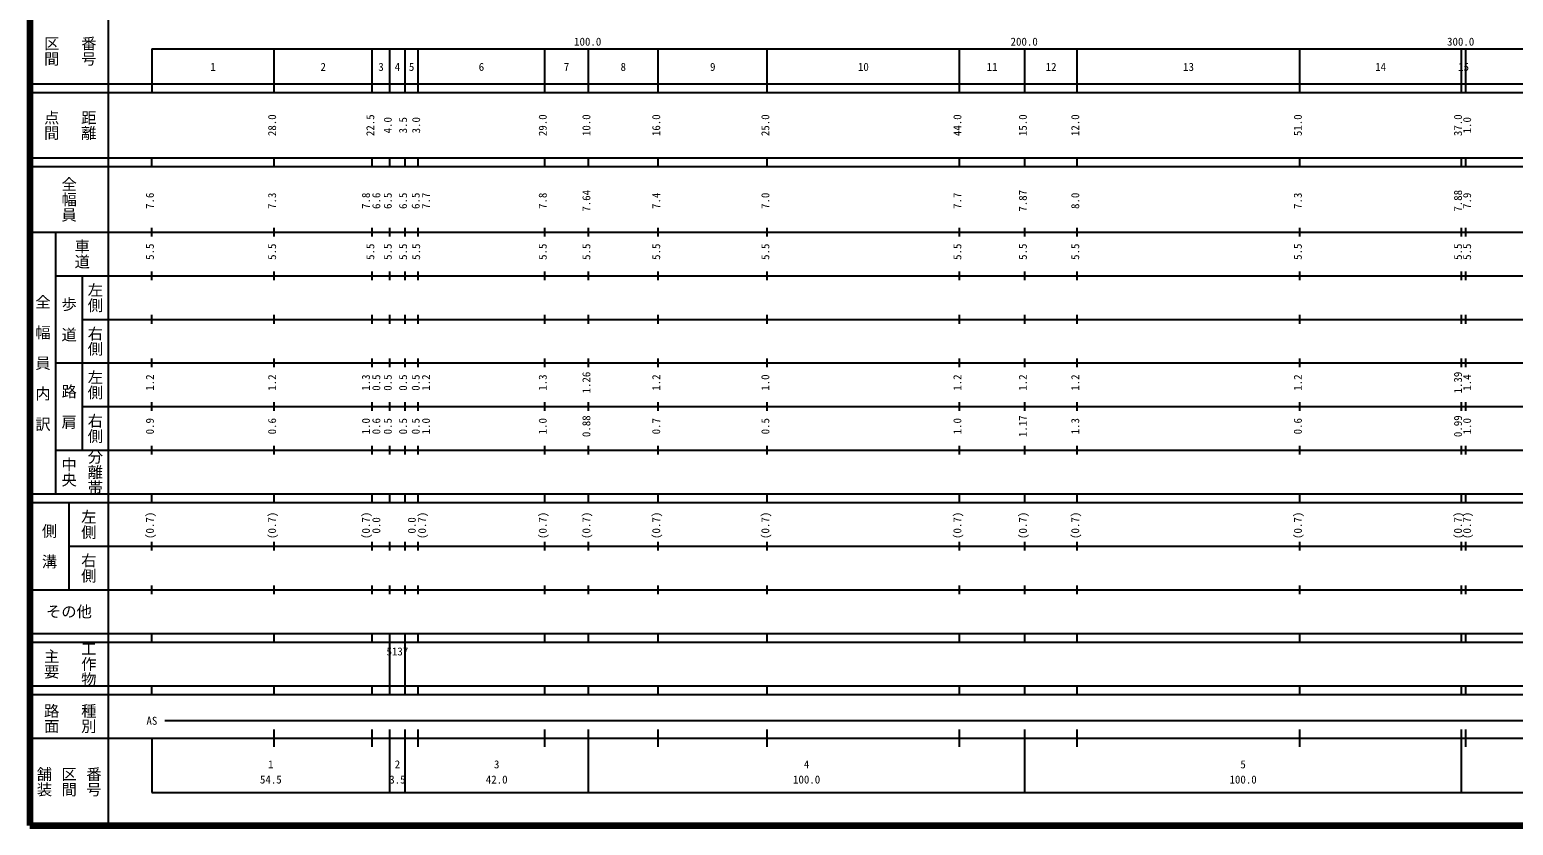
# Model space of a CAD drawing. Units: millimetres on the paper, enlarged 1000 times. Extents: x 40000 to 680000, y 20000 to 380000.
# Drawn here: x 40000 to 379910, y 20000 to 202409 of the extents above; entities that cross this region are included whole.
import ezdxf
from ezdxf.enums import TextEntityAlignment as Align

# ---------------------------------------------------------------- set-up
doc = ezdxf.new("R2010")
doc.units = ezdxf.units.MM
doc.header["$LTSCALE"] = 1000
doc.layers.add('M-TTL', color=2, linetype='Continuous', lineweight=140)
doc.layers.add('M-TTL-BAND', color=7, linetype='Continuous', lineweight=25)
doc.styles.add('@ＭＳ ゴシック', font='')
doc.styles.add('ＭＳ ゴシック', font='')
doc.styles.get('@ＭＳ ゴシック').set_extended_font_data('@MS Gothic')
doc.styles.get('ＭＳ ゴシック').set_extended_font_data('MS Gothic')

msp = doc.modelspace()

# ---------------------------------------------------------------- linework, layer by layer
at = {"layer": 'M-TTL'}
for p, q in [((40000, 380000), (40000, 20000)), ((40000, 20000), (680000, 20000))]:
    msp.add_line(p, q, dxfattribs=at)
at = {"layer": 'M-TTL-BAND'}
for p, q in [((58000, 370000), (58000, 20000)), ((68000, 198000), (579000, 198000)), ((68000, 198000), (68000, 188000)), ((96000, 188000), (96000, 198000)), ((118500, 188000), (118500, 198000)), ((122500, 188000), (122500, 198000)), ((126000, 188000), (126000, 198000)), ((129000, 188000), (129000, 198000)), ((158000, 188000), (158000, 198000)), ((168000, 188000), (168000, 198000)), ((184000, 188000), (184000, 198000)), ((209000, 188000), (209000, 198000)), ((253000, 188000), (253000, 198000)), ((268000, 188000), (268000, 198000)), ((280000, 188000), (280000, 198000)), ((331000, 188000), (331000, 198000)), ((368000, 188000), (368000, 198000)), ((369000, 188000), (369000, 198000)), ((40000, 190000), (579000, 190000)), ((40000, 188000), (579000, 188000)), ((40000, 173000), (579000, 173000)), ((40000, 171000), (579000, 171000)), ((68000, 171000), (68000, 173000)), ((96000, 171000), (96000, 173000)), ((118500, 171000), (118500, 173000)), ((122500, 171000), (122500, 173000)), ((126000, 171000), (126000, 173000)), ((129000, 171000), (129000, 173000)), ((158000, 171000), (158000, 173000)), ((168000, 171000), (168000, 173000)), ((184000, 171000), (184000, 173000)), ((209000, 171000), (209000, 173000)), ((253000, 171000), (253000, 173000)), ((268000, 171000), (268000, 173000)), ((280000, 171000), (280000, 173000)), ((331000, 171000), (331000, 173000)), ((368000, 171000), (368000, 173000)), ((369000, 171000), (369000, 173000)), ((68000, 155000), (68000, 157000)), ((96000, 155000), (96000, 157000)), ((118500, 155000), (118500, 157000)), ((122500, 155000), (122500, 157000)), ((126000, 155000), (126000, 157000)), ((129000, 155000), (129000, 157000)), ((158000, 155000), (158000, 157000)), ((168000, 155000), (168000, 157000)), ((184000, 155000), (184000, 157000)), ((209000, 155000), (209000, 157000)), ((253000, 155000), (253000, 157000)), ((268000, 155000), (268000, 157000)), ((280000, 155000), (280000, 157000)), ((331000, 155000), (331000, 157000)), ((368000, 155000), (368000, 157000)), ((369000, 155000), (369000, 157000)), ((40000, 156000), (579000, 156000)), ((46000, 96000), (46000, 156000)), ((68000, 145000), (68000, 147000)), ((96000, 145000), (96000, 147000)), ((118500, 145000), (118500, 147000)), ((122500, 145000), (122500, 147000)), ((126000, 145000), (126000, 147000)), ((129000, 145000), (129000, 147000)), ((158000, 145000), (158000, 147000)), ((168000, 145000), (168000, 147000)), ((184000, 145000), (184000, 147000)), ((209000, 145000), (209000, 147000)), ((253000, 145000), (253000, 147000)), ((268000, 145000), (268000, 147000)), ((280000, 145000), (280000, 147000)), ((331000, 145000), (331000, 147000)), ((368000, 145000), (368000, 147000)), ((369000, 145000), (369000, 147000)), ((46000, 146000), (579000, 146000)), ((52000, 146000), (52000, 106000)), ((52000, 136000), (579000, 136000)), ((68000, 135000), (68000, 137000)), ((96000, 135000), (96000, 137000)), ((118500, 135000), (118500, 137000)), ((122500, 135000), (122500, 137000)), ((126000, 135000), (126000, 137000)), ((129000, 135000), (129000, 137000)), ((158000, 135000), (158000, 137000)), ((168000, 135000), (168000, 137000)), ((184000, 135000), (184000, 137000)), ((209000, 135000), (209000, 137000)), ((253000, 135000), (253000, 137000)), ((268000, 135000), (268000, 137000)), ((280000, 135000), (280000, 137000)), ((331000, 135000), (331000, 137000)), ((368000, 135000), (368000, 137000)), ((369000, 135000), (369000, 137000)), ((46000, 126000), (579000, 126000)), ((68000, 125000), (68000, 127000)), ((96000, 125000), (96000, 127000)), ((118500, 125000), (118500, 127000)), ((122500, 125000), (122500, 127000)), ((126000, 125000), (126000, 127000)), ((129000, 125000), (129000, 127000)), ((158000, 125000), (158000, 127000)), ((168000, 125000), (168000, 127000)), ((184000, 125000), (184000, 127000)), ((209000, 125000), (209000, 127000)), ((253000, 125000), (253000, 127000)), ((268000, 125000), (268000, 127000)), ((280000, 125000), (280000, 127000)), ((331000, 125000), (331000, 127000)), ((368000, 125000), (368000, 127000)), ((369000, 125000), (369000, 127000)), ((52000, 116000), (579000, 116000)), ((68000, 115000), (68000, 117000)), ((96000, 115000), (96000, 117000)), ((118500, 115000), (118500, 117000)), ((122500, 115000), (122500, 117000)), ((126000, 115000), (126000, 117000)), ((129000, 115000), (129000, 117000)), ((158000, 115000), (158000, 117000)), ((168000, 115000), (168000, 117000)), ((184000, 115000), (184000, 117000)), ((209000, 115000), (209000, 117000)), ((253000, 115000), (253000, 117000)), ((268000, 115000), (268000, 117000)), ((280000, 115000), (280000, 117000)), ((331000, 115000), (331000, 117000)), ((368000, 115000), (368000, 117000)), ((369000, 115000), (369000, 117000)), ((46000, 106000), (579000, 106000)), ((68000, 105000), (68000, 107000)), ((96000, 105000), (96000, 107000)), ((118500, 105000), (118500, 107000)), ((122500, 105000), (122500, 107000)), ((126000, 105000), (126000, 107000)), ((129000, 105000), (129000, 107000)), ((158000, 105000), (158000, 107000)), ((168000, 105000), (168000, 107000)), ((184000, 105000), (184000, 107000)), ((209000, 105000), (209000, 107000)), ((253000, 105000), (253000, 107000)), ((268000, 105000), (268000, 107000)), ((280000, 105000), (280000, 107000)), ((331000, 105000), (331000, 107000)), ((368000, 105000), (368000, 107000)), ((369000, 105000), (369000, 107000)), ((40000, 96000), (579000, 96000)), ((68000, 94000), (68000, 96000)), ((96000, 94000), (96000, 96000)), ((118500, 94000), (118500, 96000)), ((122500, 94000), (122500, 96000)), ((126000, 94000), (126000, 96000)), ((129000, 94000), (129000, 96000)), ((158000, 94000), (158000, 96000)), ((168000, 94000), (168000, 96000)), ((184000, 94000), (184000, 96000)), ((209000, 94000), (209000, 96000)), ((253000, 94000), (253000, 96000)), ((268000, 94000), (268000, 96000)), ((280000, 94000), (280000, 96000)), ((331000, 94000), (331000, 96000)), ((368000, 94000), (368000, 96000)), ((369000, 94000), (369000, 96000)), ((40000, 94000), (579000, 94000)), ((49000, 94000), (49000, 74000)), ((68000, 83000), (68000, 85000)), ((96000, 83000), (96000, 85000)), ((118500, 83000), (118500, 85000)), ((122500, 83000), (122500, 85000)), ((126000, 83000), (126000, 85000)), ((129000, 83000), (129000, 85000)), ((158000, 83000), (158000, 85000)), ((168000, 83000), (168000, 85000)), ((184000, 83000), (184000, 85000)), ((209000, 83000), (209000, 85000)), ((253000, 83000), (253000, 85000)), ((268000, 83000), (268000, 85000)), ((280000, 83000), (280000, 85000)), ((331000, 83000), (331000, 85000)), ((368000, 83000), (368000, 85000)), ((369000, 83000), (369000, 85000)), ((49000, 84000), (579000, 84000)), ((68000, 73000), (68000, 75000)), ((96000, 73000), (96000, 75000)), ((118500, 73000), (118500, 75000)), ((122500, 73000), (122500, 75000)), ((126000, 73000), (126000, 75000)), ((129000, 73000), (129000, 75000)), ((158000, 73000), (158000, 75000)), ((168000, 73000), (168000, 75000)), ((184000, 73000), (184000, 75000)), ((209000, 73000), (209000, 75000)), ((253000, 73000), (253000, 75000)), ((268000, 73000), (268000, 75000)), ((280000, 73000), (280000, 75000)), ((331000, 73000), (331000, 75000)), ((368000, 73000), (368000, 75000)), ((369000, 73000), (369000, 75000)), ((40000, 74000), (579000, 74000)), ((40000, 64000), (579000, 64000)), ((40000, 62000), (579000, 62000)), ((68000, 62000), (68000, 64000)), ((96000, 62000), (96000, 64000)), ((118500, 62000), (118500, 64000)), ((122500, 62000), (122500, 64000)), ((122500, 52000), (122500, 62000)), ((126000, 62000), (126000, 64000)), ((126000, 52000), (126000, 62000)), ((129000, 62000), (129000, 64000)), ((158000, 62000), (158000, 64000)), ((168000, 62000), (168000, 64000)), ((184000, 62000), (184000, 64000)), ((209000, 62000), (209000, 64000)), ((253000, 62000), (253000, 64000)), ((268000, 62000), (268000, 64000)), ((280000, 62000), (280000, 64000)), ((331000, 62000), (331000, 64000)), ((368000, 62000), (368000, 64000)), ((369000, 62000), (369000, 64000)), ((40000, 52000), (579000, 52000)), ((68000, 50000), (68000, 52000)), ((96000, 50000), (96000, 52000)), ((118500, 50000), (118500, 52000)), ((122500, 50000), (122500, 52000)), ((126000, 50000), (126000, 52000)), ((129000, 50000), (129000, 52000)), ((158000, 50000), (158000, 52000)), ((168000, 50000), (168000, 52000)), ((184000, 50000), (184000, 52000)), ((209000, 50000), (209000, 52000)), ((253000, 50000), (253000, 52000)), ((268000, 50000), (268000, 52000)), ((280000, 50000), (280000, 52000)), ((331000, 50000), (331000, 52000)), ((368000, 50000), (368000, 52000)), ((369000, 50000), (369000, 52000)), ((40000, 50000), (579000, 50000)), ((71000, 44000), (565000, 44000)), ((96000, 38000), (96000, 42000)), ((118500, 38000), (118500, 42000)), ((122500, 27500), (122500, 42000)), ((126000, 27500), (126000, 42000)), ((129000, 38000), (129000, 42000)), ((158000, 38000), (158000, 42000)), ((168000, 27500), (168000, 42000)), ((184000, 38000), (184000, 42000)), ((209000, 38000), (209000, 42000)), ((253000, 38000), (253000, 42000)), ((268000, 27500), (268000, 42000)), ((280000, 38000), (280000, 42000)), ((331000, 38000), (331000, 42000)), ((368000, 27500), (368000, 42000)), ((369000, 38000), (369000, 42000)), ((40000, 40000), (579000, 40000)), ((68000, 40000), (68000, 27500)), ((68000, 27500), (579000, 27500))]:
    msp.add_line(p, q, dxfattribs=at)

# ---------------------------------------------------------------- texts
at = {"layer": 'M-TTL-BAND', "style": '@ＭＳ ゴシック'}
for s, p in [('区間', (45000, 197500)), ('番号', (53500, 197500)), ('点間', (45000, 180500)), ('距離', (53500, 180500)), ('全幅員', (49000, 163500)), ('車道', (52000, 151000)), ('左側', (55000, 141000)), ('全\u3000幅\u3000員\u3000内\u3000訳', (43000, 126000)), ('歩\u3000道', (49000, 136000)), ('右側', (55000, 131000)), ('左側', (55000, 121000)), ('路\u3000肩', (49000, 116000)), ('右側', (55000, 111000)), ('分離帯', (55000, 101000)), ('中央', (49000, 101000)), ('左側', (53500, 89000)), ('側\u3000溝', (44500, 84000)), ('右側', (53500, 79000)), ('工作物', (53500, 57000)), ('主要', (45000, 57000)), ('路面', (45000, 44500)), ('種別', (53500, 44500)), ('舗装', (43333, 30000)), ('区間', (49000, 30000)), ('番号', (54667, 30000))]:
    msp.add_text(s, height=2566, rotation=270, dxfattribs=at).set_placement(p, align=Align.MIDDLE_CENTER)
at = {"layer": 'M-TTL-BAND', "style": 'ＭＳ ゴシック'}
for s, p in [('100.0', (167844, 198195)), ('200.0', (267844, 198195)), ('300.0', (367844, 198195)), ('1', (82000, 192405)), ('2', (107250, 192405)), ('3', (120500, 192405)), ('4', (124250, 192405)), ('5', (127500, 192405)), ('6', (143500, 192405)), ('7', (163000, 192405)), ('8', (176000, 192405)), ('9', (196500, 192405)), ('10', (231000, 192405)), ('11', (260500, 192405)), ('12', (274000, 192405)), ('13', (305500, 192405)), ('14', (349500, 192405)), ('15', (368500, 192405)), ('AS', (68000, 42500)), ('1', (95250, 32523)), ('2', (124250, 32523)), ('3', (147000, 32523)), ('4', (218000, 32523)), ('5', (318000, 32523)), ('54.5', (95250, 29033)), ('3.5', (124250, 29033)), ('42.0', (147000, 29033)), ('100.0', (218000, 29033)), ('100.0', (318000, 29033))]:
    msp.add_text(s, height=1833, dxfattribs=at).set_placement(p, align=Align.BOTTOM_CENTER)
for s, p in [('28.0', (97000, 180500)), ('22.5', (119500, 180500)), ('4.0', (123500, 180500)), ('3.5', (127000, 180500)), ('3.0', (130000, 180500)), ('29.0', (159000, 180500)), ('10.0', (169000, 180500)), ('16.0', (185000, 180500)), ('25.0', (210000, 180500)), ('44.0', (254000, 180500)), ('15.0', (269000, 180500)), ('12.0', (281000, 180500)), ('51.0', (332000, 180500)), ('37.0', (368689, 180500)), ('1.0', (370778, 180500)), ('7.6', (69000, 163174)), ('7.3', (97000, 163174)), ('7.8', (118500, 163174)), ('6.6', (120870, 163174)), ('6.5', (123500, 163174)), ('6.5', (127000, 163174)), ('6.5', (129892, 163174)), ('7.7', (132262, 163174)), ('7.8', (159000, 163174)), ('7.64', (169000, 163174)), ('7.4', (185000, 163174)), ('7.0', (210000, 163174)), ('7.7', (254000, 163174)), ('7.87', (269000, 163174)), ('8.0', (281000, 163174)), ('7.3', (332000, 163174)), ('7.88', (368689, 163174)), ('7.9', (370778, 163174)), ('5.5', (69000, 151500)), ('5.5', (97000, 151500)), ('5.5', (119500, 151500)), ('5.5', (123500, 151500)), ('5.5', (127000, 151500)), ('5.5', (130000, 151500)), ('5.5', (159000, 151500)), ('5.5', (169000, 151500)), ('5.5', (185000, 151500)), ('5.5', (210000, 151500)), ('5.5', (254000, 151500)), ('5.5', (269000, 151500)), ('5.5', (281000, 151500)), ('5.5', (332000, 151500)), ('5.5', (368689, 151500)), ('5.5', (370778, 151500)), ('1.2', (69000, 121500)), ('1.2', (97000, 121500)), ('1.3', (118500, 121500)), ('0.5', (120870, 121500)), ('0.5', (123500, 121500)), ('0.5', (127000, 121500)), ('0.5', (129892, 121500)), ('1.2', (132262, 121500)), ('1.3', (159000, 121500)), ('1.26', (169000, 121500)), ('1.2', (185000, 121500)), ('1.0', (210000, 121500)), ('1.2', (254000, 121500)), ('1.2', (269000, 121500)), ('1.2', (281000, 121500)), ('1.2', (332000, 121500)), ('1.39', (368689, 121500)), ('1.4', (370778, 121500)), ('0.9', (69000, 111500)), ('0.6', (97000, 111500)), ('1.0', (118500, 111500)), ('0.6', (120870, 111500)), ('0.5', (123500, 111500)), ('0.5', (127000, 111500)), ('0.5', (129892, 111500)), ('1.0', (132262, 111500)), ('1.0', (159000, 111500)), ('0.88', (169000, 111500)), ('0.7', (185000, 111500)), ('0.5', (210000, 111500)), ('1.0', (254000, 111500)), ('1.17', (269000, 111500)), ('1.3', (281000, 111500)), ('0.6', (332000, 111500)), ('0.99', (368689, 111500)), ('1.0', (370778, 111500)), ('(0.7)', (69000, 88764)), ('(0.7)', (97000, 88764)), ('(0.7)', (118500, 88764)), ('0.0', (120870, 88764)), ('0.0', (129000, 88764)), ('(0.7)', (131370, 88764)), ('(0.7)', (159000, 88764)), ('(0.7)', (169000, 88764)), ('(0.7)', (185000, 88764)), ('(0.7)', (210000, 88764)), ('(0.7)', (254000, 88764)), ('(0.7)', (269000, 88764)), ('(0.7)', (281000, 88764)), ('(0.7)', (332000, 88764)), ('(0.7)', (368689, 88764)), ('(0.7)', (370778, 88764))]:
    msp.add_text(s, height=1833, rotation=90, dxfattribs=at).set_placement(p, align=Align.BOTTOM_CENTER)
msp.add_text('その他', height=2566, dxfattribs=at).set_placement((49000, 69000), align=Align.MIDDLE_CENTER)
msp.add_text('5137', height=1833, dxfattribs=at).set_placement((121750, 58405), align=Align.BOTTOM_LEFT)

doc.saveas('drawing.dxf')
